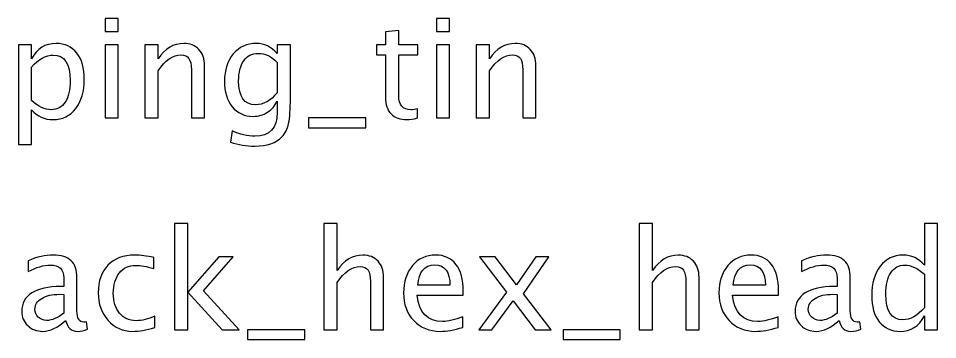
# Model space of a CAD drawing. Header units: centimetres. Extents: x -25.8 to 25.8, y -2.2 to 29.8.
# Drawn here: x 11.67 to 25.8, y 24.77 to 29.7 of the extents above; entities that cross this region are included whole.
import ezdxf

# ---------------------------------------------------------------- set-up
doc = ezdxf.new("R2010")
doc.units = ezdxf.units.CM
doc.header["$MEASUREMENT"] = 0
doc.layers.add('Layer 1', color=7, linetype='Continuous')

msp = doc.modelspace()

# ---------------------------------------------------------------- linework, layer by layer
at = {"layer": 'Layer 1'}
for points, knots in [([(12.99885, 29.49759), (12.99885, 29.49759), (12.99885, 29.70079), (12.99885, 29.70079), (12.99885, 29.70079), (12.99885, 29.70079), (13.20205, 29.70079), (13.20205, 29.70079), (13.20205, 29.70079), (13.20205, 29.70079), (13.20205, 29.49759), (13.20205, 29.49759), (13.20205, 29.49759), (13.20205, 29.49759), (12.99885, 29.49759), (12.99885, 29.49759)], [0, 0, 0, 0, 0.2, 0.2, 0.2, 0.2, 0.4, 0.4, 0.4, 0.4, 0.6, 0.6, 0.6, 0.6, 1, 1, 1, 1]), ([(18.09403, 29.49759), (18.09403, 29.49759), (18.09403, 29.70079), (18.09403, 29.70079), (18.09403, 29.70079), (18.09403, 29.70079), (18.29723, 29.70079), (18.29723, 29.70079), (18.29723, 29.70079), (18.29723, 29.70079), (18.29723, 29.49759), (18.29723, 29.49759), (18.29723, 29.49759), (18.29723, 29.49759), (18.09403, 29.49759), (18.09403, 29.49759)], [0, 0, 0, 0, 0.2, 0.2, 0.2, 0.2, 0.4, 0.4, 0.4, 0.4, 0.6, 0.6, 0.6, 0.6, 1, 1, 1, 1]), ([(17.80405, 28.17079), (17.74126, 28.15351), (17.68658, 28.14504), (17.64036, 28.14504), (17.64036, 28.14504), (17.53665, 28.14504), (17.45586, 28.17467), (17.398, 28.23394), (17.398, 28.23394), (17.33979, 28.29321), (17.31087, 28.3754), (17.31087, 28.48088), (17.31087, 28.48088), (17.31087, 28.48088), (17.31087, 29.13987), (17.31087, 29.13987), (17.31087, 29.13987), (17.31087, 29.13987), (17.17046, 29.13987), (17.17046, 29.13987), (17.17046, 29.13987), (17.17046, 29.13987), (17.17046, 29.29228), (17.17046, 29.29228), (17.17046, 29.29228), (17.17046, 29.29228), (17.31087, 29.29228), (17.31087, 29.29228), (17.31087, 29.29228), (17.31087, 29.29228), (17.31087, 29.49512), (17.31087, 29.49512), (17.31087, 29.49512), (17.31087, 29.49512), (17.51407, 29.51453), (17.51407, 29.51453), (17.51407, 29.51453), (17.51407, 29.51453), (17.51407, 29.29228), (17.51407, 29.29228), (17.51407, 29.29228), (17.51407, 29.29228), (17.80828, 29.29228), (17.80828, 29.29228), (17.80828, 29.29228), (17.80828, 29.29228), (17.80828, 29.13987), (17.80828, 29.13987), (17.80828, 29.13987), (17.80828, 29.13987), (17.51407, 29.13987), (17.51407, 29.13987), (17.51407, 29.13987), (17.51407, 29.13987), (17.51407, 28.51757), (17.51407, 28.51757), (17.51407, 28.51757), (17.51407, 28.37082), (17.57792, 28.29744), (17.70527, 28.29744), (17.70527, 28.29744), (17.73244, 28.29744), (17.76525, 28.30203), (17.80405, 28.31085), (17.80405, 28.31085), (17.80405, 28.31085), (17.80405, 28.17079), (17.80405, 28.17079)], [0, 0, 0, 0, 0.05555556, 0.05555556, 0.05555556, 0.05555556, 0.11111111, 0.11111111, 0.11111111, 0.11111111, 0.16666667, 0.16666667, 0.16666667, 0.16666667, 0.22222222, 0.22222222, 0.22222222, 0.22222222, 0.27777778, 0.27777778, 0.27777778, 0.27777778, 0.33333333, 0.33333333, 0.33333333, 0.33333333, 0.38888889, 0.38888889, 0.38888889, 0.38888889, 0.44444444, 0.44444444, 0.44444444, 0.44444444, 0.5, 0.5, 0.5, 0.5, 0.55555556, 0.55555556, 0.55555556, 0.55555556, 0.61111111, 0.61111111, 0.61111111, 0.61111111, 0.66666667, 0.66666667, 0.66666667, 0.66666667, 0.72222222, 0.72222222, 0.72222222, 0.72222222, 0.77777778, 0.77777778, 0.77777778, 0.77777778, 0.83333333, 0.83333333, 0.83333333, 0.83333333, 0.88888889, 0.88888889, 0.88888889, 0.88888889, 1, 1, 1, 1]), ([(11.66676, 27.76192), (11.66676, 27.76192), (11.66676, 29.29228), (11.66676, 29.29228), (11.66676, 29.29228), (11.66676, 29.29228), (11.86996, 29.29228), (11.86996, 29.29228), (11.86996, 29.29228), (11.86996, 29.29228), (11.86996, 29.08026), (11.86996, 29.08026), (11.86996, 29.08026), (11.95322, 29.23724), (12.07845, 29.31556), (12.24532, 29.31556), (12.24532, 29.31556), (12.38043, 29.31556), (12.48662, 29.26652), (12.56423, 29.1681), (12.56423, 29.1681), (12.64184, 29.06967), (12.68065, 28.93526), (12.68065, 28.76487), (12.68065, 28.76487), (12.68065, 28.57931), (12.63655, 28.42938), (12.54871, 28.31578), (12.54871, 28.31578), (12.46086, 28.20184), (12.34515, 28.14504), (12.20193, 28.14504), (12.20193, 28.14504), (12.06893, 28.14504), (11.95816, 28.19584), (11.86996, 28.29779), (11.86996, 28.29779), (11.86996, 28.29779), (11.86996, 27.76192), (11.86996, 27.76192), (11.86996, 27.76192), (11.86996, 27.76192), (11.66676, 27.76192), (11.66676, 27.76192)], [0, 0, 0, 0, 0.08333333, 0.08333333, 0.08333333, 0.08333333, 0.16666667, 0.16666667, 0.16666667, 0.16666667, 0.25, 0.25, 0.25, 0.25, 0.33333333, 0.33333333, 0.33333333, 0.33333333, 0.41666667, 0.41666667, 0.41666667, 0.41666667, 0.5, 0.5, 0.5, 0.5, 0.58333333, 0.58333333, 0.58333333, 0.58333333, 0.66666667, 0.66666667, 0.66666667, 0.66666667, 0.75, 0.75, 0.75, 0.75, 0.83333333, 0.83333333, 0.83333333, 0.83333333, 1, 1, 1, 1]), ([(12.99885, 28.17044), (12.99885, 28.17044), (12.99885, 29.29228), (12.99885, 29.29228), (12.99885, 29.29228), (12.99885, 29.29228), (13.20205, 29.29228), (13.20205, 29.29228), (13.20205, 29.29228), (13.20205, 29.29228), (13.20205, 28.17044), (13.20205, 28.17044), (13.20205, 28.17044), (13.20205, 28.17044), (12.99885, 28.17044), (12.99885, 28.17044)], [0, 0, 0, 0, 0.2, 0.2, 0.2, 0.2, 0.4, 0.4, 0.4, 0.4, 0.6, 0.6, 0.6, 0.6, 1, 1, 1, 1]), ([(13.61057, 28.17044), (13.61057, 28.17044), (13.61057, 29.29228), (13.61057, 29.29228), (13.61057, 29.29228), (13.61057, 29.29228), (13.81377, 29.29228), (13.81377, 29.29228), (13.81377, 29.29228), (13.81377, 29.29228), (13.81377, 29.08026), (13.81377, 29.08026), (13.81377, 29.08026), (13.92137, 29.23724), (14.05331, 29.31556), (14.20924, 29.31556), (14.20924, 29.31556), (14.30731, 29.31556), (14.38527, 29.28487), (14.44277, 29.22313), (14.44277, 29.22313), (14.50028, 29.16175), (14.52921, 29.07884), (14.52921, 28.97513), (14.52921, 28.97513), (14.52921, 28.97513), (14.52921, 28.17044), (14.52921, 28.17044), (14.52921, 28.17044), (14.52921, 28.17044), (14.326, 28.17044), (14.326, 28.17044), (14.326, 28.17044), (14.326, 28.17044), (14.326, 28.90881), (14.326, 28.90881), (14.326, 28.90881), (14.326, 28.99206), (14.31366, 29.05133), (14.28932, 29.08661), (14.28932, 29.08661), (14.26462, 29.12224), (14.22405, 29.13987), (14.16725, 29.13987), (14.16725, 29.13987), (14.04237, 29.13987), (13.92454, 29.05838), (13.81377, 28.8954), (13.81377, 28.8954), (13.81377, 28.8954), (13.81377, 28.17044), (13.81377, 28.17044), (13.81377, 28.17044), (13.81377, 28.17044), (13.61057, 28.17044), (13.61057, 28.17044)], [0, 0, 0, 0, 0.06666667, 0.06666667, 0.06666667, 0.06666667, 0.13333333, 0.13333333, 0.13333333, 0.13333333, 0.2, 0.2, 0.2, 0.2, 0.26666667, 0.26666667, 0.26666667, 0.26666667, 0.33333333, 0.33333333, 0.33333333, 0.33333333, 0.4, 0.4, 0.4, 0.4, 0.46666667, 0.46666667, 0.46666667, 0.46666667, 0.53333333, 0.53333333, 0.53333333, 0.53333333, 0.6, 0.6, 0.6, 0.6, 0.66666667, 0.66666667, 0.66666667, 0.66666667, 0.73333333, 0.73333333, 0.73333333, 0.73333333, 0.8, 0.8, 0.8, 0.8, 0.86666667, 0.86666667, 0.86666667, 0.86666667, 1, 1, 1, 1]), ([(14.92855, 27.79791), (14.92855, 27.79791), (14.95254, 27.97359), (14.95254, 27.97359), (14.95254, 27.97359), (15.07037, 27.91856), (15.18714, 27.89104), (15.3025, 27.89104), (15.3025, 27.89104), (15.53145, 27.89104), (15.6461, 28.0124), (15.6461, 28.25475), (15.6461, 28.25475), (15.6461, 28.25475), (15.6461, 28.43114), (15.6461, 28.43114), (15.6461, 28.43114), (15.61083, 28.35671), (15.56073, 28.2992), (15.49547, 28.25793), (15.49547, 28.25793), (15.4302, 28.21665), (15.35753, 28.19584), (15.27745, 28.19584), (15.27745, 28.19584), (15.14163, 28.19584), (15.03403, 28.24452), (14.95466, 28.34189), (14.95466, 28.34189), (14.87528, 28.43926), (14.83542, 28.5712), (14.83542, 28.73771), (14.83542, 28.73771), (14.83542, 28.9081), (14.88058, 29.04709), (14.97089, 29.15469), (14.97089, 29.15469), (15.06155, 29.26194), (15.17832, 29.31556), (15.3219, 29.31556), (15.3219, 29.31556), (15.44749, 29.31556), (15.55579, 29.26476), (15.6461, 29.16281), (15.6461, 29.16281), (15.6461, 29.16281), (15.6461, 29.29228), (15.6461, 29.29228), (15.6461, 29.29228), (15.6461, 29.29228), (15.84931, 29.29228), (15.84931, 29.29228), (15.84931, 29.29228), (15.84931, 29.29228), (15.84931, 28.47665), (15.84931, 28.47665), (15.84931, 28.47665), (15.84931, 28.30132), (15.84013, 28.1715), (15.82179, 28.08718), (15.82179, 28.08718), (15.8038, 28.00287), (15.76922, 27.93373), (15.71913, 27.8801), (15.71913, 27.8801), (15.63023, 27.78591), (15.49124, 27.73864), (15.3025, 27.73864), (15.3025, 27.73864), (15.17303, 27.73864), (15.0485, 27.75839), (14.92855, 27.79791)], [0, 0, 0, 0, 0.05263158, 0.05263158, 0.05263158, 0.05263158, 0.10526316, 0.10526316, 0.10526316, 0.10526316, 0.15789474, 0.15789474, 0.15789474, 0.15789474, 0.21052632, 0.21052632, 0.21052632, 0.21052632, 0.26315789, 0.26315789, 0.26315789, 0.26315789, 0.31578947, 0.31578947, 0.31578947, 0.31578947, 0.36842105, 0.36842105, 0.36842105, 0.36842105, 0.42105263, 0.42105263, 0.42105263, 0.42105263, 0.47368421, 0.47368421, 0.47368421, 0.47368421, 0.52631579, 0.52631579, 0.52631579, 0.52631579, 0.57894737, 0.57894737, 0.57894737, 0.57894737, 0.63157895, 0.63157895, 0.63157895, 0.63157895, 0.68421053, 0.68421053, 0.68421053, 0.68421053, 0.73684211, 0.73684211, 0.73684211, 0.73684211, 0.78947368, 0.78947368, 0.78947368, 0.78947368, 0.84210526, 0.84210526, 0.84210526, 0.84210526, 0.89473684, 0.89473684, 0.89473684, 0.89473684, 1, 1, 1, 1]), ([(18.09403, 28.17044), (18.09403, 28.17044), (18.09403, 29.29228), (18.09403, 29.29228), (18.09403, 29.29228), (18.09403, 29.29228), (18.29723, 29.29228), (18.29723, 29.29228), (18.29723, 29.29228), (18.29723, 29.29228), (18.29723, 28.17044), (18.29723, 28.17044), (18.29723, 28.17044), (18.29723, 28.17044), (18.09403, 28.17044), (18.09403, 28.17044)], [0, 0, 0, 0, 0.2, 0.2, 0.2, 0.2, 0.4, 0.4, 0.4, 0.4, 0.6, 0.6, 0.6, 0.6, 1, 1, 1, 1]), ([(18.70575, 28.17044), (18.70575, 28.17044), (18.70575, 29.29228), (18.70575, 29.29228), (18.70575, 29.29228), (18.70575, 29.29228), (18.90895, 29.29228), (18.90895, 29.29228), (18.90895, 29.29228), (18.90895, 29.29228), (18.90895, 29.08026), (18.90895, 29.08026), (18.90895, 29.08026), (19.01655, 29.23724), (19.14849, 29.31556), (19.30442, 29.31556), (19.30442, 29.31556), (19.40249, 29.31556), (19.48045, 29.28487), (19.53795, 29.22313), (19.53795, 29.22313), (19.59546, 29.16175), (19.62439, 29.07884), (19.62439, 28.97513), (19.62439, 28.97513), (19.62439, 28.97513), (19.62439, 28.17044), (19.62439, 28.17044), (19.62439, 28.17044), (19.62439, 28.17044), (19.42118, 28.17044), (19.42118, 28.17044), (19.42118, 28.17044), (19.42118, 28.17044), (19.42118, 28.90881), (19.42118, 28.90881), (19.42118, 28.90881), (19.42118, 28.99206), (19.40884, 29.05133), (19.3845, 29.08661), (19.3845, 29.08661), (19.3598, 29.12224), (19.31923, 29.13987), (19.26243, 29.13987), (19.26243, 29.13987), (19.13755, 29.13987), (19.01972, 29.05838), (18.90895, 28.8954), (18.90895, 28.8954), (18.90895, 28.8954), (18.90895, 28.17044), (18.90895, 28.17044), (18.90895, 28.17044), (18.90895, 28.17044), (18.70575, 28.17044), (18.70575, 28.17044)], [0, 0, 0, 0, 0.06666667, 0.06666667, 0.06666667, 0.06666667, 0.13333333, 0.13333333, 0.13333333, 0.13333333, 0.2, 0.2, 0.2, 0.2, 0.26666667, 0.26666667, 0.26666667, 0.26666667, 0.33333333, 0.33333333, 0.33333333, 0.33333333, 0.4, 0.4, 0.4, 0.4, 0.46666667, 0.46666667, 0.46666667, 0.46666667, 0.53333333, 0.53333333, 0.53333333, 0.53333333, 0.6, 0.6, 0.6, 0.6, 0.66666667, 0.66666667, 0.66666667, 0.66666667, 0.73333333, 0.73333333, 0.73333333, 0.73333333, 0.8, 0.8, 0.8, 0.8, 0.86666667, 0.86666667, 0.86666667, 0.86666667, 1, 1, 1, 1]), ([(11.86996, 28.43785), (11.97474, 28.34436), (12.07457, 28.29744), (12.16947, 28.29744), (12.16947, 28.29744), (12.26296, 28.29744), (12.33528, 28.3366), (12.38608, 28.41456), (12.38608, 28.41456), (12.43723, 28.49253), (12.46263, 28.60224), (12.46263, 28.74406), (12.46263, 28.74406), (12.46263, 29.00652), (12.37584, 29.13776), (12.20228, 29.13776), (12.20228, 29.13776), (12.08868, 29.13776), (11.97791, 29.07637), (11.86996, 28.95326), (11.86996, 28.95326), (11.86996, 28.95326), (11.86996, 28.43785), (11.86996, 28.43785)], [0, 0, 0, 0, 0.14285714, 0.14285714, 0.14285714, 0.14285714, 0.28571429, 0.28571429, 0.28571429, 0.28571429, 0.42857143, 0.42857143, 0.42857143, 0.42857143, 0.57142857, 0.57142857, 0.57142857, 0.57142857, 0.71428571, 0.71428571, 0.71428571, 0.71428571, 1, 1, 1, 1]), ([(15.6461, 28.5585), (15.6461, 28.5585), (15.6461, 29.02381), (15.6461, 29.02381), (15.6461, 29.02381), (15.5565, 29.11659), (15.45878, 29.16316), (15.3533, 29.16316), (15.3533, 29.16316), (15.25946, 29.16316), (15.18608, 29.12576), (15.13317, 29.05062), (15.13317, 29.05062), (15.0799, 28.97583), (15.05344, 28.87176), (15.05344, 28.73912), (15.05344, 28.73912), (15.05344, 28.49535), (15.13987, 28.37364), (15.31308, 28.37364), (15.31308, 28.37364), (15.43091, 28.37364), (15.54204, 28.43538), (15.6461, 28.5585)], [0, 0, 0, 0, 0.14285714, 0.14285714, 0.14285714, 0.14285714, 0.28571429, 0.28571429, 0.28571429, 0.28571429, 0.42857143, 0.42857143, 0.42857143, 0.42857143, 0.57142857, 0.57142857, 0.57142857, 0.57142857, 0.71428571, 0.71428571, 0.71428571, 0.71428571, 1, 1, 1, 1]), ([(16.12976, 28.01804), (16.12976, 28.01804), (16.12976, 28.17044), (16.12976, 28.17044), (16.12976, 28.17044), (16.12976, 28.17044), (17.01029, 28.17044), (17.01029, 28.17044), (17.01029, 28.17044), (17.01029, 28.17044), (17.01029, 28.01804), (17.01029, 28.01804), (17.01029, 28.01804), (17.01029, 28.01804), (16.12976, 28.01804), (16.12976, 28.01804)], [0, 0, 0, 0, 0.2, 0.2, 0.2, 0.2, 0.4, 0.4, 0.4, 0.4, 0.6, 0.6, 0.6, 0.6, 1, 1, 1, 1]), ([(14.06831, 24.91783), (14.06831, 24.91783), (14.06831, 26.54978), (14.06831, 26.54978), (14.06831, 26.54978), (14.06831, 26.54978), (14.27151, 26.54978), (14.27151, 26.54978), (14.27151, 26.54978), (14.27151, 26.54978), (14.27151, 25.49533), (14.27151, 25.49533), (14.27151, 25.49533), (14.27151, 25.49533), (14.74776, 26.03967), (14.74776, 26.03967), (14.74776, 26.03967), (14.74776, 26.03967), (14.96719, 26.03967), (14.96719, 26.03967), (14.96719, 26.03967), (14.96719, 26.03967), (14.51211, 25.51614), (14.51211, 25.51614), (14.51211, 25.51614), (14.51211, 25.51614), (15.06244, 24.91783), (15.06244, 24.91783), (15.06244, 24.91783), (15.06244, 24.91783), (14.80068, 24.91783), (14.80068, 24.91783), (14.80068, 24.91783), (14.80068, 24.91783), (14.27151, 25.49321), (14.27151, 25.49321), (14.27151, 25.49321), (14.27151, 25.49321), (14.27151, 24.91783), (14.27151, 24.91783), (14.27151, 24.91783), (14.27151, 24.91783), (14.06831, 24.91783), (14.06831, 24.91783)], [0, 0, 0, 0, 0.08333333, 0.08333333, 0.08333333, 0.08333333, 0.16666667, 0.16666667, 0.16666667, 0.16666667, 0.25, 0.25, 0.25, 0.25, 0.33333333, 0.33333333, 0.33333333, 0.33333333, 0.41666667, 0.41666667, 0.41666667, 0.41666667, 0.5, 0.5, 0.5, 0.5, 0.58333333, 0.58333333, 0.58333333, 0.58333333, 0.66666667, 0.66666667, 0.66666667, 0.66666667, 0.75, 0.75, 0.75, 0.75, 0.83333333, 0.83333333, 0.83333333, 0.83333333, 1, 1, 1, 1]), ([(16.36384, 24.91783), (16.36384, 24.91783), (16.36384, 26.54978), (16.36384, 26.54978), (16.36384, 26.54978), (16.36384, 26.54978), (16.56704, 26.54978), (16.56704, 26.54978), (16.56704, 26.54978), (16.56704, 26.54978), (16.56704, 25.82765), (16.56704, 25.82765), (16.56704, 25.82765), (16.67464, 25.98463), (16.80658, 26.06295), (16.96251, 26.06295), (16.96251, 26.06295), (17.06058, 26.06295), (17.13854, 26.03226), (17.19604, 25.97052), (17.19604, 25.97052), (17.25355, 25.90914), (17.28248, 25.82623), (17.28248, 25.72252), (17.28248, 25.72252), (17.28248, 25.72252), (17.28248, 24.91783), (17.28248, 24.91783), (17.28248, 24.91783), (17.28248, 24.91783), (17.07927, 24.91783), (17.07927, 24.91783), (17.07927, 24.91783), (17.07927, 24.91783), (17.07927, 25.6562), (17.07927, 25.6562), (17.07927, 25.6562), (17.07927, 25.73945), (17.06693, 25.79872), (17.04259, 25.834), (17.04259, 25.834), (17.01789, 25.86963), (16.97732, 25.88726), (16.92052, 25.88726), (16.92052, 25.88726), (16.79564, 25.88726), (16.67781, 25.80577), (16.56704, 25.64279), (16.56704, 25.64279), (16.56704, 25.64279), (16.56704, 24.91783), (16.56704, 24.91783), (16.56704, 24.91783), (16.56704, 24.91783), (16.36384, 24.91783), (16.36384, 24.91783)], [0, 0, 0, 0, 0.06666667, 0.06666667, 0.06666667, 0.06666667, 0.13333333, 0.13333333, 0.13333333, 0.13333333, 0.2, 0.2, 0.2, 0.2, 0.26666667, 0.26666667, 0.26666667, 0.26666667, 0.33333333, 0.33333333, 0.33333333, 0.33333333, 0.4, 0.4, 0.4, 0.4, 0.46666667, 0.46666667, 0.46666667, 0.46666667, 0.53333333, 0.53333333, 0.53333333, 0.53333333, 0.6, 0.6, 0.6, 0.6, 0.66666667, 0.66666667, 0.66666667, 0.66666667, 0.73333333, 0.73333333, 0.73333333, 0.73333333, 0.8, 0.8, 0.8, 0.8, 0.86666667, 0.86666667, 0.86666667, 0.86666667, 1, 1, 1, 1]), ([(21.21349, 24.91783), (21.21349, 24.91783), (21.21349, 26.54978), (21.21349, 26.54978), (21.21349, 26.54978), (21.21349, 26.54978), (21.41669, 26.54978), (21.41669, 26.54978), (21.41669, 26.54978), (21.41669, 26.54978), (21.41669, 25.82765), (21.41669, 25.82765), (21.41669, 25.82765), (21.52429, 25.98463), (21.65623, 26.06295), (21.81216, 26.06295), (21.81216, 26.06295), (21.91023, 26.06295), (21.98819, 26.03226), (22.04569, 25.97052), (22.04569, 25.97052), (22.1032, 25.90914), (22.13213, 25.82623), (22.13213, 25.72252), (22.13213, 25.72252), (22.13213, 25.72252), (22.13213, 24.91783), (22.13213, 24.91783), (22.13213, 24.91783), (22.13213, 24.91783), (21.92892, 24.91783), (21.92892, 24.91783), (21.92892, 24.91783), (21.92892, 24.91783), (21.92892, 25.6562), (21.92892, 25.6562), (21.92892, 25.6562), (21.92892, 25.73945), (21.91658, 25.79872), (21.89224, 25.834), (21.89224, 25.834), (21.86754, 25.86963), (21.82697, 25.88726), (21.77017, 25.88726), (21.77017, 25.88726), (21.64529, 25.88726), (21.52746, 25.80577), (21.41669, 25.64279), (21.41669, 25.64279), (21.41669, 25.64279), (21.41669, 24.91783), (21.41669, 24.91783), (21.41669, 24.91783), (21.41669, 24.91783), (21.21349, 24.91783), (21.21349, 24.91783)], [0, 0, 0, 0, 0.06666667, 0.06666667, 0.06666667, 0.06666667, 0.13333333, 0.13333333, 0.13333333, 0.13333333, 0.2, 0.2, 0.2, 0.2, 0.26666667, 0.26666667, 0.26666667, 0.26666667, 0.33333333, 0.33333333, 0.33333333, 0.33333333, 0.4, 0.4, 0.4, 0.4, 0.46666667, 0.46666667, 0.46666667, 0.46666667, 0.53333333, 0.53333333, 0.53333333, 0.53333333, 0.6, 0.6, 0.6, 0.6, 0.66666667, 0.66666667, 0.66666667, 0.66666667, 0.73333333, 0.73333333, 0.73333333, 0.73333333, 0.8, 0.8, 0.8, 0.8, 0.86666667, 0.86666667, 0.86666667, 0.86666667, 1, 1, 1, 1]), ([(25.59711, 24.91783), (25.59711, 24.91783), (25.59711, 25.12844), (25.59711, 25.12844), (25.59711, 25.12844), (25.51421, 24.9711), (25.38933, 24.89243), (25.22246, 24.89243), (25.22246, 24.89243), (25.087, 24.89243), (24.98046, 24.94147), (24.90285, 25.03989), (24.90285, 25.03989), (24.82524, 25.13832), (24.78643, 25.27273), (24.78643, 25.44312), (24.78643, 25.44312), (24.78643, 25.62938), (24.83053, 25.77931), (24.91837, 25.89291), (24.91837, 25.89291), (25.00656, 26.00615), (25.12228, 26.06295), (25.26586, 26.06295), (25.26586, 26.06295), (25.39885, 26.06295), (25.50963, 26.01215), (25.59711, 25.9102), (25.59711, 25.9102), (25.59711, 25.9102), (25.59711, 26.54978), (25.59711, 26.54978), (25.59711, 26.54978), (25.59711, 26.54978), (25.80032, 26.54978), (25.80032, 26.54978), (25.80032, 26.54978), (25.80032, 26.54978), (25.80032, 24.91783), (25.80032, 24.91783), (25.80032, 24.91783), (25.80032, 24.91783), (25.59711, 24.91783), (25.59711, 24.91783)], [0, 0, 0, 0, 0.08333333, 0.08333333, 0.08333333, 0.08333333, 0.16666667, 0.16666667, 0.16666667, 0.16666667, 0.25, 0.25, 0.25, 0.25, 0.33333333, 0.33333333, 0.33333333, 0.33333333, 0.41666667, 0.41666667, 0.41666667, 0.41666667, 0.5, 0.5, 0.5, 0.5, 0.58333333, 0.58333333, 0.58333333, 0.58333333, 0.66666667, 0.66666667, 0.66666667, 0.66666667, 0.75, 0.75, 0.75, 0.75, 0.83333333, 0.83333333, 0.83333333, 0.83333333, 1, 1, 1, 1]), ([(12.39367, 25.06071), (12.27161, 24.94852), (12.15414, 24.89243), (12.04125, 24.89243), (12.04125, 24.89243), (11.94847, 24.89243), (11.87121, 24.92136), (11.81018, 24.97957), (11.81018, 24.97957), (11.7488, 25.03777), (11.7181, 25.11115), (11.7181, 25.1997), (11.7181, 25.1997), (11.7181, 25.32211), (11.76961, 25.41631), (11.87262, 25.48192), (11.87262, 25.48192), (11.97563, 25.54754), (12.12345, 25.58035), (12.31606, 25.58035), (12.31606, 25.58035), (12.31606, 25.58035), (12.36369, 25.58035), (12.36369, 25.58035), (12.36369, 25.58035), (12.36369, 25.58035), (12.36369, 25.71546), (12.36369, 25.71546), (12.36369, 25.71546), (12.36369, 25.84564), (12.29595, 25.91055), (12.16013, 25.91055), (12.16013, 25.91055), (12.05501, 25.91055), (11.94, 25.87739), (11.81547, 25.81106), (11.81547, 25.81106), (11.81547, 25.81106), (11.81547, 25.97828), (11.81547, 25.97828), (11.81547, 25.97828), (11.95235, 26.03473), (12.08147, 26.06295), (12.20247, 26.06295), (12.20247, 26.06295), (12.327, 26.06295), (12.41907, 26.03473), (12.47799, 25.97793), (12.47799, 25.97793), (12.53725, 25.92113), (12.56689, 25.83364), (12.56689, 25.71546), (12.56689, 25.71546), (12.56689, 25.71546), (12.56689, 25.20852), (12.56689, 25.20852), (12.56689, 25.20852), (12.56689, 25.09246), (12.60252, 25.03425), (12.67413, 25.03425), (12.67413, 25.03425), (12.68295, 25.03425), (12.69601, 25.03566), (12.71329, 25.03848), (12.71329, 25.03848), (12.71329, 25.03848), (12.72776, 24.92559), (12.72776, 24.92559), (12.72776, 24.92559), (12.68154, 24.90337), (12.63074, 24.89243), (12.575, 24.89243), (12.575, 24.89243), (12.4801, 24.89243), (12.41978, 24.94852), (12.39367, 25.06071)], [0, 0, 0, 0, 0.05, 0.05, 0.05, 0.05, 0.1, 0.1, 0.1, 0.1, 0.15, 0.15, 0.15, 0.15, 0.2, 0.2, 0.2, 0.2, 0.25, 0.25, 0.25, 0.25, 0.3, 0.3, 0.3, 0.3, 0.35, 0.35, 0.35, 0.35, 0.4, 0.4, 0.4, 0.4, 0.45, 0.45, 0.45, 0.45, 0.5, 0.5, 0.5, 0.5, 0.55, 0.55, 0.55, 0.55, 0.6, 0.6, 0.6, 0.6, 0.65, 0.65, 0.65, 0.65, 0.7, 0.7, 0.7, 0.7, 0.75, 0.75, 0.75, 0.75, 0.8, 0.8, 0.8, 0.8, 0.85, 0.85, 0.85, 0.85, 0.9, 0.9, 0.9, 0.9, 1, 1, 1, 1]), ([(13.76315, 24.9517), (13.63157, 24.91219), (13.51797, 24.89243), (13.42237, 24.89243), (13.42237, 24.89243), (13.27068, 24.89243), (13.14509, 24.94852), (13.04525, 25.06035), (13.04525, 25.06035), (12.94541, 25.17254), (12.89532, 25.314), (12.89532, 25.48439), (12.89532, 25.48439), (12.89532, 25.66643), (12.94471, 25.8086), (13.04349, 25.9102), (13.04349, 25.9102), (13.14227, 26.01215), (13.2802, 26.06295), (13.4573, 26.06295), (13.4573, 26.06295), (13.54443, 26.06295), (13.6425, 26.05095), (13.75045, 26.02697), (13.75045, 26.02697), (13.75045, 26.02697), (13.75045, 25.85551), (13.75045, 25.85551), (13.75045, 25.85551), (13.6358, 25.88938), (13.54232, 25.90631), (13.47035, 25.90631), (13.47035, 25.90631), (13.36593, 25.90631), (13.28232, 25.86716), (13.21988, 25.78919), (13.21988, 25.78919), (13.15743, 25.71123), (13.12604, 25.60716), (13.12604, 25.47734), (13.12604, 25.47734), (13.12604, 25.35139), (13.15849, 25.24979), (13.22305, 25.17183), (13.22305, 25.17183), (13.28761, 25.09422), (13.37192, 25.05541), (13.4767, 25.05541), (13.4767, 25.05541), (13.56948, 25.05541), (13.66473, 25.0794), (13.76315, 25.12738), (13.76315, 25.12738), (13.76315, 25.12738), (13.76315, 24.9517), (13.76315, 24.9517)], [0, 0, 0, 0, 0.06666667, 0.06666667, 0.06666667, 0.06666667, 0.13333333, 0.13333333, 0.13333333, 0.13333333, 0.2, 0.2, 0.2, 0.2, 0.26666667, 0.26666667, 0.26666667, 0.26666667, 0.33333333, 0.33333333, 0.33333333, 0.33333333, 0.4, 0.4, 0.4, 0.4, 0.46666667, 0.46666667, 0.46666667, 0.46666667, 0.53333333, 0.53333333, 0.53333333, 0.53333333, 0.6, 0.6, 0.6, 0.6, 0.66666667, 0.66666667, 0.66666667, 0.66666667, 0.73333333, 0.73333333, 0.73333333, 0.73333333, 0.8, 0.8, 0.8, 0.8, 0.86666667, 0.86666667, 0.86666667, 0.86666667, 1, 1, 1, 1]), ([(18.50097, 24.95381), (18.36445, 24.91289), (18.24768, 24.89243), (18.15031, 24.89243), (18.15031, 24.89243), (17.98415, 24.89243), (17.84904, 24.94746), (17.74497, 25.05718), (17.74497, 25.05718), (17.6409, 25.16689), (17.58869, 25.30906), (17.58869, 25.48404), (17.58869, 25.48404), (17.58869, 25.65373), (17.63455, 25.79307), (17.72663, 25.90208), (17.72663, 25.90208), (17.8187, 26.01074), (17.93653, 26.06507), (18.08011, 26.06507), (18.08011, 26.06507), (18.21593, 26.06507), (18.32106, 26.01673), (18.39514, 25.92007), (18.39514, 25.92007), (18.46922, 25.82341), (18.50627, 25.68653), (18.50627, 25.50909), (18.50627, 25.50909), (18.50627, 25.50909), (18.50521, 25.447), (18.50521, 25.447), (18.50521, 25.447), (18.50521, 25.447), (17.79612, 25.447), (17.79612, 25.447), (17.79612, 25.447), (17.82576, 25.17889), (17.95664, 25.04483), (18.18841, 25.04483), (18.18841, 25.04483), (18.27343, 25.04483), (18.3775, 25.06882), (18.50097, 25.1168), (18.50097, 25.1168), (18.50097, 25.1168), (18.50097, 24.95381), (18.50097, 24.95381)], [0, 0, 0, 0, 0.07692308, 0.07692308, 0.07692308, 0.07692308, 0.15384615, 0.15384615, 0.15384615, 0.15384615, 0.23076923, 0.23076923, 0.23076923, 0.23076923, 0.30769231, 0.30769231, 0.30769231, 0.30769231, 0.38461538, 0.38461538, 0.38461538, 0.38461538, 0.46153846, 0.46153846, 0.46153846, 0.46153846, 0.53846154, 0.53846154, 0.53846154, 0.53846154, 0.61538462, 0.61538462, 0.61538462, 0.61538462, 0.69230769, 0.69230769, 0.69230769, 0.69230769, 0.76923077, 0.76923077, 0.76923077, 0.76923077, 0.84615385, 0.84615385, 0.84615385, 0.84615385, 1, 1, 1, 1]), ([(18.74475, 24.91783), (18.74475, 24.91783), (19.17196, 25.49674), (19.17196, 25.49674), (19.17196, 25.49674), (19.17196, 25.49674), (18.75745, 26.03967), (18.75745, 26.03967), (18.75745, 26.03967), (18.75745, 26.03967), (18.99981, 26.03967), (18.99981, 26.03967), (18.99981, 26.03967), (18.99981, 26.03967), (19.32718, 25.60751), (19.32718, 25.60751), (19.32718, 25.60751), (19.32718, 25.60751), (19.62352, 26.03967), (19.62352, 26.03967), (19.62352, 26.03967), (19.62352, 26.03967), (19.82213, 26.03967), (19.82213, 26.03967), (19.82213, 26.03967), (19.82213, 26.03967), (19.43408, 25.47063), (19.43408, 25.47063), (19.43408, 25.47063), (19.43408, 25.47063), (19.856, 24.91783), (19.856, 24.91783), (19.856, 24.91783), (19.856, 24.91783), (19.61364, 24.91783), (19.61364, 24.91783), (19.61364, 24.91783), (19.61364, 24.91783), (19.27568, 25.36233), (19.27568, 25.36233), (19.27568, 25.36233), (19.27568, 25.36233), (18.94865, 24.91783), (18.94865, 24.91783), (18.94865, 24.91783), (18.94865, 24.91783), (18.74475, 24.91783), (18.74475, 24.91783)], [0, 0, 0, 0, 0.07692308, 0.07692308, 0.07692308, 0.07692308, 0.15384615, 0.15384615, 0.15384615, 0.15384615, 0.23076923, 0.23076923, 0.23076923, 0.23076923, 0.30769231, 0.30769231, 0.30769231, 0.30769231, 0.38461538, 0.38461538, 0.38461538, 0.38461538, 0.46153846, 0.46153846, 0.46153846, 0.46153846, 0.53846154, 0.53846154, 0.53846154, 0.53846154, 0.61538462, 0.61538462, 0.61538462, 0.61538462, 0.69230769, 0.69230769, 0.69230769, 0.69230769, 0.76923077, 0.76923077, 0.76923077, 0.76923077, 0.84615385, 0.84615385, 0.84615385, 0.84615385, 1, 1, 1, 1]), ([(23.35062, 24.95381), (23.2141, 24.91289), (23.09733, 24.89243), (22.99996, 24.89243), (22.99996, 24.89243), (22.8338, 24.89243), (22.69869, 24.94746), (22.59462, 25.05718), (22.59462, 25.05718), (22.49055, 25.16689), (22.43834, 25.30906), (22.43834, 25.48404), (22.43834, 25.48404), (22.43834, 25.65373), (22.4842, 25.79307), (22.57628, 25.90208), (22.57628, 25.90208), (22.66835, 26.01074), (22.78618, 26.06507), (22.92976, 26.06507), (22.92976, 26.06507), (23.06558, 26.06507), (23.17071, 26.01673), (23.24479, 25.92007), (23.24479, 25.92007), (23.31887, 25.82341), (23.35592, 25.68653), (23.35592, 25.50909), (23.35592, 25.50909), (23.35592, 25.50909), (23.35486, 25.447), (23.35486, 25.447), (23.35486, 25.447), (23.35486, 25.447), (22.64577, 25.447), (22.64577, 25.447), (22.64577, 25.447), (22.67541, 25.17889), (22.80629, 25.04483), (23.03806, 25.04483), (23.03806, 25.04483), (23.12308, 25.04483), (23.22715, 25.06882), (23.35062, 25.1168), (23.35062, 25.1168), (23.35062, 25.1168), (23.35062, 24.95381), (23.35062, 24.95381)], [0, 0, 0, 0, 0.07692308, 0.07692308, 0.07692308, 0.07692308, 0.15384615, 0.15384615, 0.15384615, 0.15384615, 0.23076923, 0.23076923, 0.23076923, 0.23076923, 0.30769231, 0.30769231, 0.30769231, 0.30769231, 0.38461538, 0.38461538, 0.38461538, 0.38461538, 0.46153846, 0.46153846, 0.46153846, 0.46153846, 0.53846154, 0.53846154, 0.53846154, 0.53846154, 0.61538462, 0.61538462, 0.61538462, 0.61538462, 0.69230769, 0.69230769, 0.69230769, 0.69230769, 0.76923077, 0.76923077, 0.76923077, 0.76923077, 0.84615385, 0.84615385, 0.84615385, 0.84615385, 1, 1, 1, 1]), ([(24.28478, 25.06071), (24.16272, 24.94852), (24.04525, 24.89243), (23.93236, 24.89243), (23.93236, 24.89243), (23.83958, 24.89243), (23.76232, 24.92136), (23.70129, 24.97957), (23.70129, 24.97957), (23.63991, 25.03777), (23.60921, 25.11115), (23.60921, 25.1997), (23.60921, 25.1997), (23.60921, 25.32211), (23.66072, 25.41631), (23.76373, 25.48192), (23.76373, 25.48192), (23.86674, 25.54754), (24.01456, 25.58035), (24.20717, 25.58035), (24.20717, 25.58035), (24.20717, 25.58035), (24.2548, 25.58035), (24.2548, 25.58035), (24.2548, 25.58035), (24.2548, 25.58035), (24.2548, 25.71546), (24.2548, 25.71546), (24.2548, 25.71546), (24.2548, 25.84564), (24.18706, 25.91055), (24.05124, 25.91055), (24.05124, 25.91055), (23.94612, 25.91055), (23.83111, 25.87739), (23.70658, 25.81106), (23.70658, 25.81106), (23.70658, 25.81106), (23.70658, 25.97828), (23.70658, 25.97828), (23.70658, 25.97828), (23.84346, 26.03473), (23.97258, 26.06295), (24.09358, 26.06295), (24.09358, 26.06295), (24.21811, 26.06295), (24.31018, 26.03473), (24.3691, 25.97793), (24.3691, 25.97793), (24.42836, 25.92113), (24.458, 25.83364), (24.458, 25.71546), (24.458, 25.71546), (24.458, 25.71546), (24.458, 25.20852), (24.458, 25.20852), (24.458, 25.20852), (24.458, 25.09246), (24.49363, 25.03425), (24.56524, 25.03425), (24.56524, 25.03425), (24.57406, 25.03425), (24.58712, 25.03566), (24.6044, 25.03848), (24.6044, 25.03848), (24.6044, 25.03848), (24.61887, 24.92559), (24.61887, 24.92559), (24.61887, 24.92559), (24.57265, 24.90337), (24.52185, 24.89243), (24.46611, 24.89243), (24.46611, 24.89243), (24.37121, 24.89243), (24.31089, 24.94852), (24.28478, 25.06071)], [0, 0, 0, 0, 0.05, 0.05, 0.05, 0.05, 0.1, 0.1, 0.1, 0.1, 0.15, 0.15, 0.15, 0.15, 0.2, 0.2, 0.2, 0.2, 0.25, 0.25, 0.25, 0.25, 0.3, 0.3, 0.3, 0.3, 0.35, 0.35, 0.35, 0.35, 0.4, 0.4, 0.4, 0.4, 0.45, 0.45, 0.45, 0.45, 0.5, 0.5, 0.5, 0.5, 0.55, 0.55, 0.55, 0.55, 0.6, 0.6, 0.6, 0.6, 0.65, 0.65, 0.65, 0.65, 0.7, 0.7, 0.7, 0.7, 0.75, 0.75, 0.75, 0.75, 0.8, 0.8, 0.8, 0.8, 0.85, 0.85, 0.85, 0.85, 0.9, 0.9, 0.9, 0.9, 1, 1, 1, 1]), ([(17.80671, 25.5994), (17.80671, 25.5994), (18.30201, 25.5994), (18.30201, 25.5994), (18.30201, 25.5994), (18.30201, 25.80824), (18.22404, 25.91266), (18.06847, 25.91266), (18.06847, 25.91266), (17.91184, 25.91266), (17.8247, 25.80824), (17.80671, 25.5994)], [0, 0, 0, 0, 0.25, 0.25, 0.25, 0.25, 0.5, 0.5, 0.5, 0.5, 1, 1, 1, 1]), ([(22.65636, 25.5994), (22.65636, 25.5994), (23.15166, 25.5994), (23.15166, 25.5994), (23.15166, 25.5994), (23.15166, 25.80824), (23.07369, 25.91266), (22.91812, 25.91266), (22.91812, 25.91266), (22.76149, 25.91266), (22.67435, 25.80824), (22.65636, 25.5994)], [0, 0, 0, 0, 0.25, 0.25, 0.25, 0.25, 0.5, 0.5, 0.5, 0.5, 1, 1, 1, 1]), ([(25.59711, 25.7712), (25.49163, 25.86398), (25.3918, 25.91055), (25.29725, 25.91055), (25.29725, 25.91055), (25.20412, 25.91055), (25.13215, 25.87174), (25.081, 25.79378), (25.081, 25.79378), (25.02985, 25.71617), (25.00445, 25.6061), (25.00445, 25.46358), (25.00445, 25.46358), (25.00445, 25.20146), (25.09123, 25.07023), (25.26515, 25.07023), (25.26515, 25.07023), (25.37804, 25.07023), (25.48881, 25.13197), (25.59711, 25.25509), (25.59711, 25.25509), (25.59711, 25.25509), (25.59711, 25.7712), (25.59711, 25.7712)], [0, 0, 0, 0, 0.14285714, 0.14285714, 0.14285714, 0.14285714, 0.28571429, 0.28571429, 0.28571429, 0.28571429, 0.42857143, 0.42857143, 0.42857143, 0.42857143, 0.57142857, 0.57142857, 0.57142857, 0.57142857, 0.71428571, 0.71428571, 0.71428571, 0.71428571, 1, 1, 1, 1]), ([(12.36369, 25.17148), (12.36369, 25.17148), (12.36369, 25.4597), (12.36369, 25.4597), (12.36369, 25.4597), (12.36369, 25.4597), (12.29842, 25.46181), (12.29842, 25.46181), (12.29842, 25.46181), (12.18553, 25.46181), (12.09452, 25.441), (12.02502, 25.39937), (12.02502, 25.39937), (11.95588, 25.35739), (11.9213, 25.30201), (11.9213, 25.23286), (11.9213, 25.23286), (11.9213, 25.18453), (11.93859, 25.14361), (11.97281, 25.11009), (11.97281, 25.11009), (12.00738, 25.07658), (12.04936, 25.05965), (12.0991, 25.05965), (12.0991, 25.05965), (12.18377, 25.05965), (12.27197, 25.09704), (12.36369, 25.17148)], [0, 0, 0, 0, 0.125, 0.125, 0.125, 0.125, 0.25, 0.25, 0.25, 0.25, 0.375, 0.375, 0.375, 0.375, 0.5, 0.5, 0.5, 0.5, 0.625, 0.625, 0.625, 0.625, 0.75, 0.75, 0.75, 0.75, 1, 1, 1, 1]), ([(24.2548, 25.17148), (24.2548, 25.17148), (24.2548, 25.4597), (24.2548, 25.4597), (24.2548, 25.4597), (24.2548, 25.4597), (24.18953, 25.46181), (24.18953, 25.46181), (24.18953, 25.46181), (24.07664, 25.46181), (23.98563, 25.441), (23.91613, 25.39937), (23.91613, 25.39937), (23.84699, 25.35739), (23.81241, 25.30201), (23.81241, 25.23286), (23.81241, 25.23286), (23.81241, 25.18453), (23.8297, 25.14361), (23.86392, 25.11009), (23.86392, 25.11009), (23.89849, 25.07658), (23.94047, 25.05965), (23.99021, 25.05965), (23.99021, 25.05965), (24.07488, 25.05965), (24.16308, 25.09704), (24.2548, 25.17148)], [0, 0, 0, 0, 0.125, 0.125, 0.125, 0.125, 0.25, 0.25, 0.25, 0.25, 0.375, 0.375, 0.375, 0.375, 0.5, 0.5, 0.5, 0.5, 0.625, 0.625, 0.625, 0.625, 0.75, 0.75, 0.75, 0.75, 1, 1, 1, 1]), ([(15.1912, 24.76543), (15.1912, 24.76543), (15.1912, 24.91783), (15.1912, 24.91783), (15.1912, 24.91783), (15.1912, 24.91783), (16.07173, 24.91783), (16.07173, 24.91783), (16.07173, 24.91783), (16.07173, 24.91783), (16.07173, 24.76543), (16.07173, 24.76543), (16.07173, 24.76543), (16.07173, 24.76543), (15.1912, 24.76543), (15.1912, 24.76543)], [0, 0, 0, 0, 0.2, 0.2, 0.2, 0.2, 0.4, 0.4, 0.4, 0.4, 0.6, 0.6, 0.6, 0.6, 1, 1, 1, 1]), ([(20.04085, 24.76543), (20.04085, 24.76543), (20.04085, 24.91783), (20.04085, 24.91783), (20.04085, 24.91783), (20.04085, 24.91783), (20.92138, 24.91783), (20.92138, 24.91783), (20.92138, 24.91783), (20.92138, 24.91783), (20.92138, 24.76543), (20.92138, 24.76543), (20.92138, 24.76543), (20.92138, 24.76543), (20.04085, 24.76543), (20.04085, 24.76543)], [0, 0, 0, 0, 0.2, 0.2, 0.2, 0.2, 0.4, 0.4, 0.4, 0.4, 0.6, 0.6, 0.6, 0.6, 1, 1, 1, 1])]:
    msp.add_open_spline(points, degree=3, knots=knots, dxfattribs=at)

doc.saveas('drawing.dxf')
